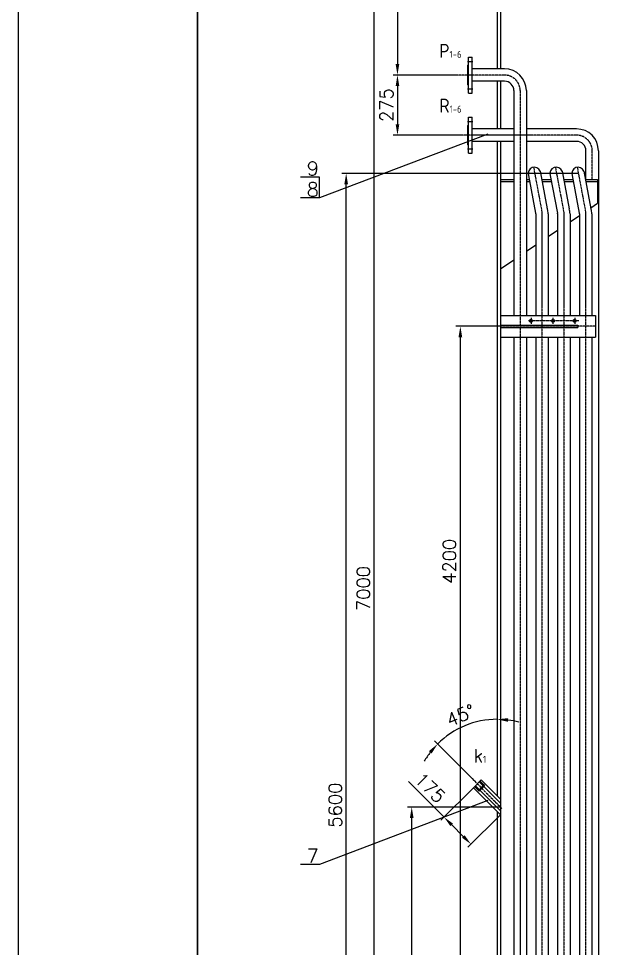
# Model space of a CAD drawing. Header units: millimetres. Extents: x 352 to 14123, y 79 to 19556.
# Drawn here: x 352 to 3007, y 11074 to 15330 of the extents above; entities that cross this region are included whole.
import ezdxf

# ---------------------------------------------------------------- set-up
doc = ezdxf.new("R2010")
doc.units = ezdxf.units.MM
doc.linetypes.add('ACAD_ISO04W100', pattern=[30.5, 24, -3, 0.5, -3])
doc.layers.add('1轮廓实线层', color=7, linetype='Continuous', lineweight=30)
for name, color, linetype in [('2细线层', 4, 'Continuous'), ('LAYER1', 1, 'ACAD_ISO04W100'), ('LAYER2', 2, 'Continuous'), ('LAYER3', 3, 'Continuous')]:
    doc.layers.add(name, color=color, linetype=linetype)
doc.styles.add('HZ', font='txt', dxfattribs={"bigfont": 'hztxt'})
doc.dimstyles.new('1', dxfattribs={"dimtxt": 60, "dimasz": 50, "dimexe": 20, "dimexo": 0, "dimgap": 20, "dimtad": 1, "dimdec": 0, "dimdsep": 46, "dimlunit": 6, "dimtxsty": 'HZ', "dimcen": 2.5, "dimclrt": 2, "dimadec": 0, "dimazin": 0, "dimtfac": 1, "dimtdec": 0, "dimtmove": 0, "dimatfit": 3, "dimfxl": 1, "dimtolj": 1, "dimtzin": 0, "dimarcsym": 0})

# ---------------------------------------------------------------- blocks, each defined once
blk = doc.blocks.new('*D4')
at = {"layer": 'DEFPOINTS', "color": 0, "linetype": 'ByBlock', "transparency": 16777216}
for p in [(1980.5, 16221.2), (2179.2, 16221.2), (2179.2, 9221.2)]:
    blk.add_point(p, dxfattribs=at)
at = {"layer": 'LAYER3', "color": 0, "linetype": 'ByBlock', "lineweight": -2, "transparency": 16777216}
for p, q in [((2179.2, 16221.2), (1960.5, 16221.2)), ((1980.5, 9271.2), (1980.5, 16171.2)), ((2179.2, 9221.2), (1960.5, 9221.2))]:
    blk.add_line(p, q, dxfattribs=at)
at = {"layer": 'LAYER3', "color": 0, "linetype": 'ByBlock', "transparency": 16777216}
for points in [[(1972.2, 16171.2), (1988.9, 16171.2), (1980.5, 16221.2)], [(1972.2, 9271.2), (1988.9, 9271.2), (1980.5, 9221.2)]]:
    blk.add_solid(points, dxfattribs=at)
at = {"layer": 'LAYER3', "color": 2, "linetype": 'ByBlock', "transparency": 16777216, "insert": (1930.5, 12721.2), "char_height": 60, "attachment_point": 5, "rotation": 90, "style": 'HZ'}
blk.add_mtext('\\A1;7000', dxfattribs=at)
blk = doc.blocks.new('*D9')
at = {"layer": 'DEFPOINTS', "color": 0, "linetype": 'ByBlock', "transparency": 16777216}
for p in [(2543.2, 16221.2), (2086.5, 15071.2), (2358.5, 15071.2)]:
    blk.add_point(p, dxfattribs=at)
at = {"layer": 'LAYER3', "color": 0, "linetype": 'ByBlock', "lineweight": -2, "transparency": 16777216}
for p, q in [((2543.2, 16221.2), (2066.5, 16221.2)), ((2086.5, 16171.2), (2086.5, 15121.2)), ((2358.5, 15071.2), (2066.5, 15071.2))]:
    blk.add_line(p, q, dxfattribs=at)
at = {"layer": 'LAYER3', "color": 0, "linetype": 'ByBlock', "transparency": 16777216}
for points in [[(2078.2, 16171.2), (2094.8, 16171.2), (2086.5, 16221.2)], [(2078.2, 15121.2), (2094.8, 15121.2), (2086.5, 15071.2)]]:
    blk.add_solid(points, dxfattribs=at)
at = {"layer": 'LAYER3', "color": 2, "linetype": 'ByBlock', "transparency": 16777216, "insert": (2036.5, 15646.2), "char_height": 60, "attachment_point": 5, "rotation": 90, "style": 'HZ'}
blk.add_mtext('\\A1;1150', dxfattribs=at)
blk = doc.blocks.new('*D27')
at = {"layer": 'DEFPOINTS', "color": 0, "linetype": 'ByBlock', "transparency": 16777216}
for p in [(2374.5, 13921.2), (2558.2, 13921.2), (2456.4, 9721.2)]:
    blk.add_point(p, dxfattribs=at)
at = {"layer": 'LAYER3', "color": 0, "linetype": 'ByBlock', "lineweight": -2, "transparency": 16777216}
for p, q in [((2558.2, 13921.2), (2354.5, 13921.2)), ((2374.5, 9771.2), (2374.5, 13871.2)), ((2456.4, 9721.2), (2354.5, 9721.2))]:
    blk.add_line(p, q, dxfattribs=at)
at = {"layer": 'LAYER3', "color": 0, "linetype": 'ByBlock', "transparency": 16777216}
for points in [[(2366.2, 13871.2), (2382.9, 13871.2), (2374.5, 13921.2)], [(2366.2, 9771.2), (2382.9, 9771.2), (2374.5, 9721.2)]]:
    blk.add_solid(points, dxfattribs=at)
at = {"layer": 'LAYER3', "color": 2, "linetype": 'ByBlock', "transparency": 16777216, "insert": (2324.5, 12845.9), "char_height": 60, "attachment_point": 5, "rotation": 90, "style": 'HZ'}
blk.add_mtext('\\A1;4200', dxfattribs=at)
blk = doc.blocks.new('*D28')
at = {"layer": 'DEFPOINTS', "color": 0, "linetype": 'ByBlock', "transparency": 16777216}
for p in [(1851.5, 14621.2), (2914.9, 14621.2), (2354.5, 9021.2)]:
    blk.add_point(p, dxfattribs=at)
at = {"layer": 'LAYER3', "color": 0, "linetype": 'ByBlock', "lineweight": -2, "transparency": 16777216}
for p, q in [((2914.9, 14621.2), (1831.5, 14621.2)), ((1851.5, 9071.2), (1851.5, 14571.2)), ((2354.5, 9021.2), (1831.5, 9021.2))]:
    blk.add_line(p, q, dxfattribs=at)
at = {"layer": 'LAYER3', "color": 0, "linetype": 'ByBlock', "transparency": 16777216}
for points in [[(1843.2, 14571.2), (1859.9, 14571.2), (1851.5, 14621.2)], [(1843.2, 9071.2), (1859.9, 9071.2), (1851.5, 9021.2)]]:
    blk.add_solid(points, dxfattribs=at)
at = {"layer": 'LAYER3', "color": 2, "linetype": 'ByBlock', "transparency": 16777216, "insert": (1801.5, 11729.8), "char_height": 60, "attachment_point": 5, "rotation": 90, "style": 'HZ'}
blk.add_mtext('\\A1;5600', dxfattribs=at)
blk = doc.blocks.new('*D30')
at = {"layer": 'DEFPOINTS', "color": 0, "linetype": 'ByBlock', "transparency": 16777216}
for p in [(2151.9, 11721.2), (2558.2, 11721.2), (2015.1, 9021.2)]:
    blk.add_point(p, dxfattribs=at)
at = {"layer": 'LAYER3', "color": 0, "linetype": 'ByBlock', "lineweight": -2, "transparency": 16777216}
for p, q in [((2558.2, 11721.2), (2131.9, 11721.2)), ((2151.9, 9071.2), (2151.9, 11671.2)), ((2015.1, 9021.2), (2171.9, 9021.2))]:
    blk.add_line(p, q, dxfattribs=at)
at = {"layer": 'LAYER3', "color": 0, "linetype": 'ByBlock', "transparency": 16777216}
for points in [[(2143.5, 11671.2), (2160.2, 11671.2), (2151.9, 11721.2)], [(2143.5, 9071.2), (2160.2, 9071.2), (2151.9, 9021.2)]]:
    blk.add_solid(points, dxfattribs=at)
at = {"layer": 'LAYER3', "color": 2, "linetype": 'ByBlock', "transparency": 16777216, "insert": (2101.9, 10371.2), "char_height": 60, "attachment_point": 5, "rotation": 90, "style": 'HZ'}
blk.add_mtext('\\A1;2500', dxfattribs=at)
blk = doc.blocks.new('*D43')
at = {"layer": 'DEFPOINTS', "color": 0, "linetype": 'ByBlock', "transparency": 16777216}
for p in [(2543.2, 14767.7), (2443.2, 12109.4), (2428, 11851.4), (2543.2, 11771.6), (2564.8, 11714.7)]:
    blk.add_point(p, dxfattribs=at)
at = {"layer": 'LAYER3', "color": 0, "linetype": 'ByBlock', "lineweight": -2, "transparency": 16777216}
blk.add_line((2428, 11851.4), (2255.8, 12023.6), dxfattribs=at)
for start, end in [(90, 135), (75.1614, 82.5807), (142.4193, 149.8387)]:
    blk.add_arc((2543.2, 11736.2), 386.4, start, end, dxfattribs=at)
at = {"layer": 'LAYER3', "color": 0, "linetype": 'ByBlock', "transparency": 16777216}
for points in [[(2592.6, 12111.1), (2593.6, 12127.7), (2543.2, 12122.6)], [(2230.7, 11977.4), (2243.3, 11966.4), (2270, 12009.4)]]:
    blk.add_solid(points, dxfattribs=at)
at = {"layer": 'LAYER3', "color": 2, "linetype": 'ByBlock', "transparency": 16777216, "insert": (2375.6, 12140.9), "char_height": 60, "attachment_point": 5, "rotation": 22.5, "style": 'HZ'}
blk.add_mtext('\\A1;45°', dxfattribs=at)
blk = doc.blocks.new('*D45')
at = {"layer": 'DEFPOINTS', "color": 0, "linetype": 'ByBlock', "transparency": 16777216}
for p in [(2434.5, 11809.6), (2299.7, 11674.8), (2558.2, 11685.9)]:
    blk.add_point(p, dxfattribs=at)
at = {"layer": 'LAYER3', "color": 0, "linetype": 'ByBlock', "lineweight": -2, "transparency": 16777216}
for p, q in [((2299.7, 11674.8), (2137, 11837.4)), ((2434.5, 11809.6), (2285.5, 11660.7)), ((2558.2, 11685.9), (2409.3, 11536.9)), ((2388.1, 11586.4), (2335, 11639.4))]:
    blk.add_line(p, q, dxfattribs=at)
at = {"layer": 'LAYER3', "color": 0, "linetype": 'ByBlock', "transparency": 16777216}
for points in [[(2340.9, 11645.3), (2329.1, 11633.6), (2299.7, 11674.8)], [(2393.9, 11592.3), (2382.2, 11580.5), (2423.4, 11551.1)]]:
    blk.add_solid(points, dxfattribs=at)
at = {"layer": 'LAYER3', "color": 2, "linetype": 'ByBlock', "transparency": 16777216, "insert": (2236, 11809.2), "char_height": 60, "attachment_point": 5, "rotation": 315, "style": 'HZ'}
blk.add_mtext('\\A1;175', dxfattribs=at)
blk = doc.blocks.new('*D49')
at = {"layer": 'DEFPOINTS', "color": 0, "linetype": 'ByBlock', "transparency": 16777216}
for p in [(2358.5, 15071.2), (2086.5, 14796.2), (2385.1, 14796.2)]:
    blk.add_point(p, dxfattribs=at)
at = {"layer": 'LAYER3', "color": 0, "linetype": 'ByBlock', "lineweight": -2, "transparency": 16777216}
for p, q in [((2358.5, 15071.2), (2066.5, 15071.2)), ((2086.5, 15021.2), (2086.5, 14846.2)), ((2385.1, 14796.2), (2066.5, 14796.2))]:
    blk.add_line(p, q, dxfattribs=at)
at = {"layer": 'LAYER3', "color": 0, "linetype": 'ByBlock', "transparency": 16777216}
for points in [[(2078.2, 15021.2), (2094.8, 15021.2), (2086.5, 15071.2)], [(2078.2, 14846.2), (2094.8, 14846.2), (2086.5, 14796.2)]]:
    blk.add_solid(points, dxfattribs=at)
at = {"layer": 'LAYER3', "color": 2, "linetype": 'ByBlock', "transparency": 16777216, "insert": (2036.5, 14933.7), "char_height": 60, "attachment_point": 5, "rotation": 90, "style": 'HZ'}
blk.add_mtext('\\A1;275', dxfattribs=at)

msp = doc.modelspace()

# ---------------------------------------------------------------- linework, layer by layer
at = {"layer": '1轮廓实线层'}
msp.add_line((1171.25655, 406.78891), (1171.25655, 19227.6616), dxfattribs=at)
at = {"layer": '2细线层'}
msp.add_line((351.53213, 78.89914), (351.53213, 19555.55136), dxfattribs=at)
at = {"layer": 'LAYER1', "linetype": 'ACAD_ISO04W100'}
for p, q in [((2407.31893, 15133.71118), (2432.49725, 15133.71118)), ((2407.31893, 15008.71118), (2432.49725, 15008.71118)), ((2407.31893, 14858.71118), (2432.49725, 14858.71118)), ((2407.31893, 14733.71118), (2432.49725, 14733.71118))]:
    msp.add_line(p, q, dxfattribs=at)
at = {"layer": 'LAYER1', "ltscale": 0.5}
for p, q in [((2576.70804, 15071.21118), (2358.46241, 15071.21118)), ((2648.20804, 14999.71118), (2648.20804, 9199.71118)), ((2906.70804, 14796.21118), (2385.14037, 14796.21118)), ((2978.20804, 14592.71118), (2978.20804, 14724.71118)), ((2709.60654, 14649.4827), (2748.20804, 14442.71118)), ((2809.60654, 14649.4827), (2848.20804, 14442.71118)), ((2909.60654, 14649.4827), (2948.20804, 14442.71118)), ((2748.20804, 14442.71118), (2748.20804, 9199.71118)), ((2848.20804, 14442.71118), (2848.20804, 9199.71118)), ((2948.20804, 14442.71118), (2948.20804, 9199.71118)), ((2698.20804, 13959.55603), (2698.20804, 13933.09291)), ((2798.20804, 13959.55603), (2798.20804, 13933.09291)), ((2898.20804, 13959.55603), (2898.20804, 13933.09291)), ((2898.20804, 13959.55603), (2898.20804, 13933.09291)), ((2993.20804, 13921.21118), (2558.20804, 13921.21118)), ((2916.80834, 13946.21118), (2686.48472, 13946.21118)), ((2427.99957, 11851.41965), (2564.75283, 11714.66653))]:
    msp.add_line(p, q, dxfattribs=at)
for centre in [(2576.70804, 14999.71118), (2906.70804, 14724.71118)]:
    msp.add_arc(centre, 71.5, 0, 90, dxfattribs=at)
at = {"layer": 'LAYER2', "color": 0, "ltscale": 0.08}
for p, q in [((2543.20804, 16261.21118), (2543.20804, 15099.71118)), ((2558.20804, 16261.21118), (2558.20804, 15099.71118)), ((2411.20804, 14988.71118), (2411.20804, 15153.71118)), ((2411.20804, 15153.71118), (2428.20804, 15153.71118)), ((2428.20804, 14988.71118), (2428.20804, 15153.71118)), ((2408.20804, 15115.71118), (2411.20804, 15118.71118)), ((2408.20804, 15026.71118), (2408.20804, 15115.71118)), ((2576.70804, 15099.71118), (2428.20804, 15099.71118)), ((2408.20804, 15026.71118), (2411.20804, 15023.71118)), ((2576.70804, 15042.71118), (2428.20804, 15042.71118)), ((2543.20804, 15042.71118), (2543.20804, 14824.71118)), ((2558.20804, 15042.71118), (2558.20804, 14824.71118)), ((2411.20804, 14988.71118), (2428.20804, 14988.71118)), ((2619.70804, 14999.71118), (2619.70804, 13971.21118)), ((2676.70804, 14999.71118), (2676.70804, 13971.21118)), ((2411.20804, 14713.71118), (2411.20804, 14878.71118)), ((2411.20804, 14878.71118), (2428.20804, 14878.71118)), ((2428.20804, 14713.71118), (2428.20804, 14878.71118)), ((2408.20804, 14840.71118), (2411.20804, 14843.71118)), ((2408.20804, 14751.71118), (2408.20804, 14840.71118)), ((2619.70804, 14824.71118), (2428.20804, 14824.71118)), ((2906.70804, 14824.71118), (2676.70804, 14824.71118)), ((2619.70804, 14767.71118), (2428.20804, 14767.71118)), ((2543.20804, 14767.71118), (2543.20804, 11771.56662)), ((2558.20804, 14767.71118), (2558.20832, 9181.21118)), ((2906.70804, 14767.71118), (2676.70804, 14767.71118)), ((2408.20804, 14751.71118), (2411.20804, 14748.71118)), ((2949.70804, 14592.71118), (2949.70804, 14724.71118)), ((3006.70804, 14724.71118), (3006.70804, 9021.21118)), ((2411.20804, 14713.71118), (2428.20804, 14713.71118)), ((2686.4268, 14611.4636), (2719.10497, 14439.34279)), ((2739.98928, 14630.95875), (2772.66745, 14458.83794)), ((2786.4268, 14611.4636), (2819.10497, 14439.34279)), ((2839.98928, 14630.95875), (2872.66745, 14458.83794)), ((2886.4268, 14611.4636), (2919.10497, 14439.34279)), ((2939.98928, 14630.95875), (2972.66745, 14458.83794)), ((2558.20804, 14592.71118), (2619.70804, 14592.71118)), ((2558.20804, 14584.71118), (2619.70804, 14584.71118)), ((2676.70804, 14592.71118), (2689.98706, 14592.71118)), ((2676.70804, 14584.71118), (2691.50591, 14584.71118)), ((2747.25081, 14592.71118), (2789.98706, 14592.71118)), ((2748.76966, 14584.71118), (2791.50591, 14584.71118)), ((2847.25081, 14592.71118), (2889.98706, 14592.71118)), ((2848.76966, 14584.71118), (2891.50591, 14584.71118)), ((2947.25081, 14592.71118), (3003.20804, 14592.71118)), ((2948.76966, 14584.71118), (3003.20804, 14584.71118)), ((3003.20804, 14592.71118), (3003.20804, 14484.71118)), ((2971.77807, 14463.52243), (3003.20804, 14484.71118)), ((2719.70804, 14435.92259), (2719.70804, 13971.21118)), ((2776.70804, 14435.92259), (2776.70804, 13971.21118)), ((2819.70804, 14435.92259), (2819.70804, 13971.21118)), ((2876.70804, 14435.92259), (2876.70804, 13971.21118)), ((2876.70804, 14399.43027), (2919.70804, 14428.41904)), ((2919.70804, 14435.92259), (2919.70804, 13971.21118)), ((2976.70804, 14435.92259), (2976.70804, 13971.21118)), ((2776.70804, 14332.01454), (2819.70804, 14361.0033)), ((2676.70804, 14264.5988), (2719.70804, 14293.58757)), ((2558.20807, 14184.71118), (2619.70804, 14226.17183)), ((2558.20804, 13971.21118), (2993.20804, 13971.21118)), ((2993.20804, 13971.21118), (2993.20804, 13871.21118)), ((2558.20804, 13926.21118), (2912.20804, 13926.21118)), ((2558.20804, 13916.21118), (2912.20804, 13916.21118)), ((2912.20804, 13926.21118), (2912.20804, 13916.21118)), ((2558.20804, 13871.21118), (2993.20804, 13871.21118)), ((2619.70804, 13871.21118), (2619.70804, 9771.21118)), ((2676.70804, 13871.21118), (2676.70804, 9771.21118)), ((2719.70804, 13871.21118), (2719.70804, 9771.21118)), ((2776.70804, 13871.21118), (2776.70804, 9771.21118)), ((2819.70804, 13871.21118), (2819.70804, 9771.21118)), ((2876.70804, 13871.21118), (2876.70804, 9771.21118)), ((2919.70804, 13871.21118), (2919.70804, 9771.21118)), ((2976.70804, 13871.21118), (2976.70804, 9771.21118)), ((2434.46446, 11809.59945), (2469.81978, 11844.95481)), ((2460.98095, 11836.11597), (2478.65863, 11818.43831)), ((2469.81978, 11844.95481), (2558.20817, 11756.56651)), ((2434.46446, 11809.59945), (2558.20821, 11685.85583)), ((2443.30329, 11818.43829), (2460.98097, 11800.76063)), ((2457.44544, 11797.22509), (2482.19416, 11821.97384)), ((2457.44544, 11797.22509), (2460.98097, 11793.68956)), ((2460.98097, 11793.68956), (2485.7297, 11818.43831)), ((2464.5165, 11797.2251), (2558.2082, 11703.5335)), ((2482.19416, 11821.97384), (2485.7297, 11818.43831)), ((2482.19416, 11814.90277), (2558.20818, 11738.88884)), ((2543.20804, 11700.85598), (2543.20804, 9181.21118))]:
    msp.add_line(p, q, dxfattribs=at)
at = {"layer": 'LAYER2', "color": 3, "linetype": 'ByBlock', "ltscale": 2}
for points in [[(2499.68242, 14801.04401), (1729.28368, 14508.96282), (1642.85042, 14508.96282)], [(1729.28368, 14508.96282), (1729.28368, 14604.50965), (1642.85042, 14604.50965)], [(2499.68242, 11750.40888), (1729.28368, 11458.32769), (1642.85042, 11458.32769)]]:
    msp.add_lwpolyline(points, dxfattribs=at)
at = {"layer": 'LAYER2', "color": 0, "ltscale": 0.08}
for centre in [(2698.20804, 13946.21118), (2798.20804, 13946.21118), (2898.20804, 13946.21118), (2898.20804, 13946.21118)]:
    msp.add_circle(centre, 7, dxfattribs=at)
for centre, radius, start, end in [((2576.70804, 14999.71118), 100, 0, 90), ((2576.70804, 14999.71118), 43, 0, 90), ((2906.70804, 14724.71118), 100, 0, 90), ((2906.70804, 14724.71118), 43, 0, 90), ((2713.20804, 14621.21118), 28.5, 20, 200), ((2813.20804, 14621.21118), 28.5, 20, 200), ((2913.20804, 14621.21118), 28.5, 20, 200), ((2709.70804, 14435.92259), 10, 0, 20), ((2709.70804, 14435.92259), 67, 0, 20), ((2809.70804, 14435.92259), 10, 0, 20), ((2809.70804, 14435.92259), 67, 0, 20), ((2909.70804, 14435.92259), 10, 0, 20), ((2909.70804, 14435.92259), 67, 0, 20)]:
    msp.add_arc(centre, radius, start, end, dxfattribs=at)
at = {"layer": 'LAYER3', "linetype": 'ByBlock', "ltscale": 2}
for p, q in [((2464.51648, 11839.6515), (2482.19416, 11821.97384)), ((2439.76776, 11814.90275), (2457.44544, 11797.22509))]:
    msp.add_line(p, q, dxfattribs=at)

# ---------------------------------------------------------------- texts
at = {"layer": 'LAYER2', "linetype": 'ByBlock', "style": 'HZ'}
for s, p in [('9', (1671.2739, 14611.37219)), ('8', (1671.2739, 14515.82536)), ('7', (1671.2739, 11465.19023))]:
    msp.add_text(s, height=64, dxfattribs=at).set_placement(p)
at = {"layer": 'LAYER2', "linetype": 'ByBlock', "char_height": 64, "width": 570.3164912, "attachment_point": 1, "style": 'HZ'}
for s, insert in [('{\\Fisocp.shx|c0;P\\H0.5x;1-6}', (2277.70158, 15213.96465)), ('{\\Fisocp.shx|c0;R\\H0.5x;1-6}', (2277.70158, 14963.18297)), ('{\\Fisocp.shx|c0;k\\H0.5x;1}', (2436.68458, 11987.3311))]:
    msp.add_mtext(s, dxfattribs=dict(at, insert=insert))

# ---------------------------------------------------------------- dimensions: what is measured, and where the dimension line sits
at = {"layer": 'LAYER3', "linetype": 'ByBlock', "ltscale": 2}
for base, p1, p2, text, picture, middle in [((1980.53244, 16221.21118), (2179.2035, 9221.21118), (2179.2035, 16221.21118), '7000', '*D4', (1930.53244, 12721.21118)), ((2086.488, 15071.21118), (2543.20804, 16221.21118), (2358.46241, 15071.21118), '1150', '*D9', (2036.488, 15646.21118)), ((2086.488, 14796.21118), (2358.46241, 15071.21118), (2385.14037, 14796.21118), '275', '*D49', (2036.488, 14933.71118))]:
    dim = msp.add_linear_dim(base=base, p1=p1, p2=p2, angle=90, text=text, dimstyle='1', dxfattribs=at)
    dim.commit()
    dim.dimension.update_dxf_attribs({"geometry": picture, "text_midpoint": middle})
dim = msp.add_angular_dim_2l(base=(2443.20146, 12109.44067), line1=((2543.20804, 14767.71118), (2543.20804, 11771.56662)), line2=((2427.99957, 11851.41965), (2564.75283, 11714.66653)), dimstyle='1', dxfattribs=at)
dim.commit()
dim.dimension.update_dxf_attribs({"geometry": '*D43', "text_midpoint": (2375.57349, 12140.9166)})
for base, p1, p2, text, picture, middle in [((1851.53343, 14621.21118), (2354.53398, 9021.21118), (2914.88446, 14621.21118), '5600', '*D28', (1851.53343, 11729.84982)), ((2374.53398, 13921.21118), (2456.37113, 9721.21118), (2558.20804, 13921.21118), '4200', '*D27', (2374.53398, 12845.89901)), ((2151.87332, 11721.21117), (2015.06024, 9021.21118), (2558.20819, 11721.21117), '2500', '*D30', (2151.87332, 10371.21117))]:
    dim = msp.add_linear_dim(base=base, p1=p1, p2=p2, angle=90, text=text, dimstyle='1', dxfattribs=at)
    dim.commit()
    dim.dimension.update_dxf_attribs({"geometry": picture, "text_midpoint": middle, "dimtype": 160})
dim = msp.add_aligned_dim(p1=(2558.20821, 11685.85583), p2=(2434.46446, 11809.59945), distance=190.63096, text='175', dimstyle='1', dxfattribs=at)
dim.commit()
dim.dimension.update_dxf_attribs({"geometry": '*D45', "text_midpoint": (2236.02841, 11809.15319)})

doc.saveas('drawing.dxf')
